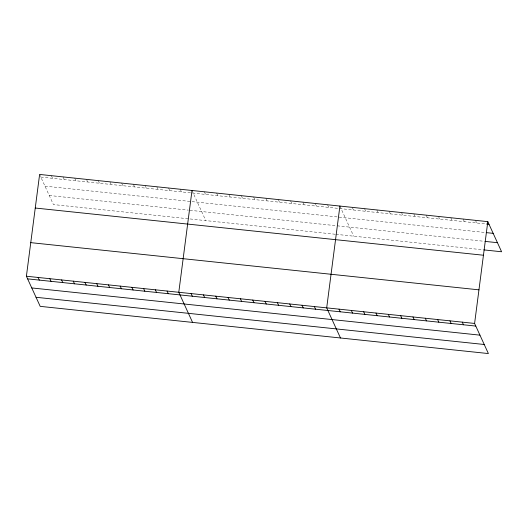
<?xml version="1.0" encoding="UTF-8"?>
<svg xmlns="http://www.w3.org/2000/svg" width="528" height="528" viewBox="0 0 528 528"><rect width="100%" height="100%" fill="white"/><g stroke="black" fill="none" stroke-linecap="round" stroke-linejoin="round"><path stroke-width="0.4" stroke-dasharray="2.64 1.98" d="M40.821 177.071L486.704 224.037M44.972 186.14L485.463 232.538M49.249 195.485L188.351 210.137M189.915 210.302L336.448 225.74M337.22 225.819L484.354 241.316M335.207 234.241L53.407 204.56L39.613 174.438M335.98 234.32L483.113 249.823M475.484 220.348L476.692 222.981M463.155 219.047L464.363 221.687M450.833 217.747L452.041 220.387M438.504 216.454L439.712 219.087M426.182 215.153L427.39 217.793M413.853 213.853L415.061 216.493M401.531 212.56L402.739 215.193M389.209 211.259L390.41 213.893M376.88 209.959L378.088 212.599M364.558 208.659L365.765 211.299M352.229 207.365L353.437 209.999M339.907 206.065L353.694 236.188M327.578 204.765L328.786 207.405M315.256 203.471L316.463 206.105M302.927 202.171L304.135 204.805M290.605 200.871L291.812 203.511M278.276 199.571L279.484 202.211M265.954 198.277L267.161 200.911M253.625 196.977L254.833 199.617M241.303 195.677L242.51 198.317M228.974 194.383L230.182 197.017M216.652 193.083L217.859 195.723M204.323 191.783L205.531 194.423M192.001 190.489L205.795 220.612M180.279 189.248L181.487 191.888M168.557 188.014L169.765 190.654M156.836 186.78L158.044 189.42M145.114 185.546L146.322 188.186M133.393 184.312L134.6 186.952M121.664 183.077L122.872 185.717M109.943 181.843L111.151 184.483M98.221 180.609L99.429 183.249M86.5 179.375L87.707 182.008M74.778 178.141L75.986 180.774M63.056 176.906L64.264 179.54M51.335 175.672L52.543 178.306"/><path stroke-width="0.79" d="M487.806 221.641L474.593 323.44L488.387 353.562L40.194 306.359L26.4 276.23L39.613 174.438L487.806 221.641L501.6 251.77L483.879 249.902M192.001 190.489L178.787 292.281L192.575 322.41M339.907 206.065L326.693 307.864L340.481 337.986M486.704 224.037L489.014 224.281M486.235 232.624L493.172 233.35M485.12 241.402L497.449 242.695M35.251 208.025L483.45 255.235M30.763 242.642L478.955 289.846M26.4 276.23L474.593 323.44M27.608 278.87L475.801 326.08M31.759 287.938L479.952 335.148M36.036 297.284L484.235 344.494M462.271 322.146L463.478 324.779M449.942 320.846L451.15 323.479M437.62 319.546L438.827 322.186M425.291 318.245L426.499 320.885M412.969 316.952L414.176 319.585M400.64 315.652L401.848 318.292M388.318 314.351L389.525 316.991M375.989 313.058L377.197 315.691M363.667 311.758L364.874 314.398M351.344 310.457L352.546 313.097M339.016 309.164L340.223 311.797M314.365 306.563L315.572 309.203M302.042 305.263L303.25 307.903M289.714 303.97L290.921 306.603M277.391 302.669L278.599 305.309M265.063 301.369L266.27 304.009M252.74 300.076L253.948 302.709M240.412 298.775L241.619 301.409M228.089 297.475L229.297 300.115M215.761 296.175L216.968 298.815M203.438 294.881L204.646 297.515M191.11 293.581L192.317 296.221M167.066 291.047L168.274 293.687M155.344 289.813L156.552 292.453M143.623 288.578L144.83 291.218M131.901 287.344L133.109 289.984M120.179 286.11L121.381 288.75M108.451 284.876L109.659 287.516M96.73 283.642L97.937 286.275M85.008 282.407L86.216 285.041M73.286 281.173L74.494 283.807M61.565 279.939L62.773 282.572M49.843 278.705L51.051 281.338M38.122 277.464L39.329 280.104"/></g></svg>
